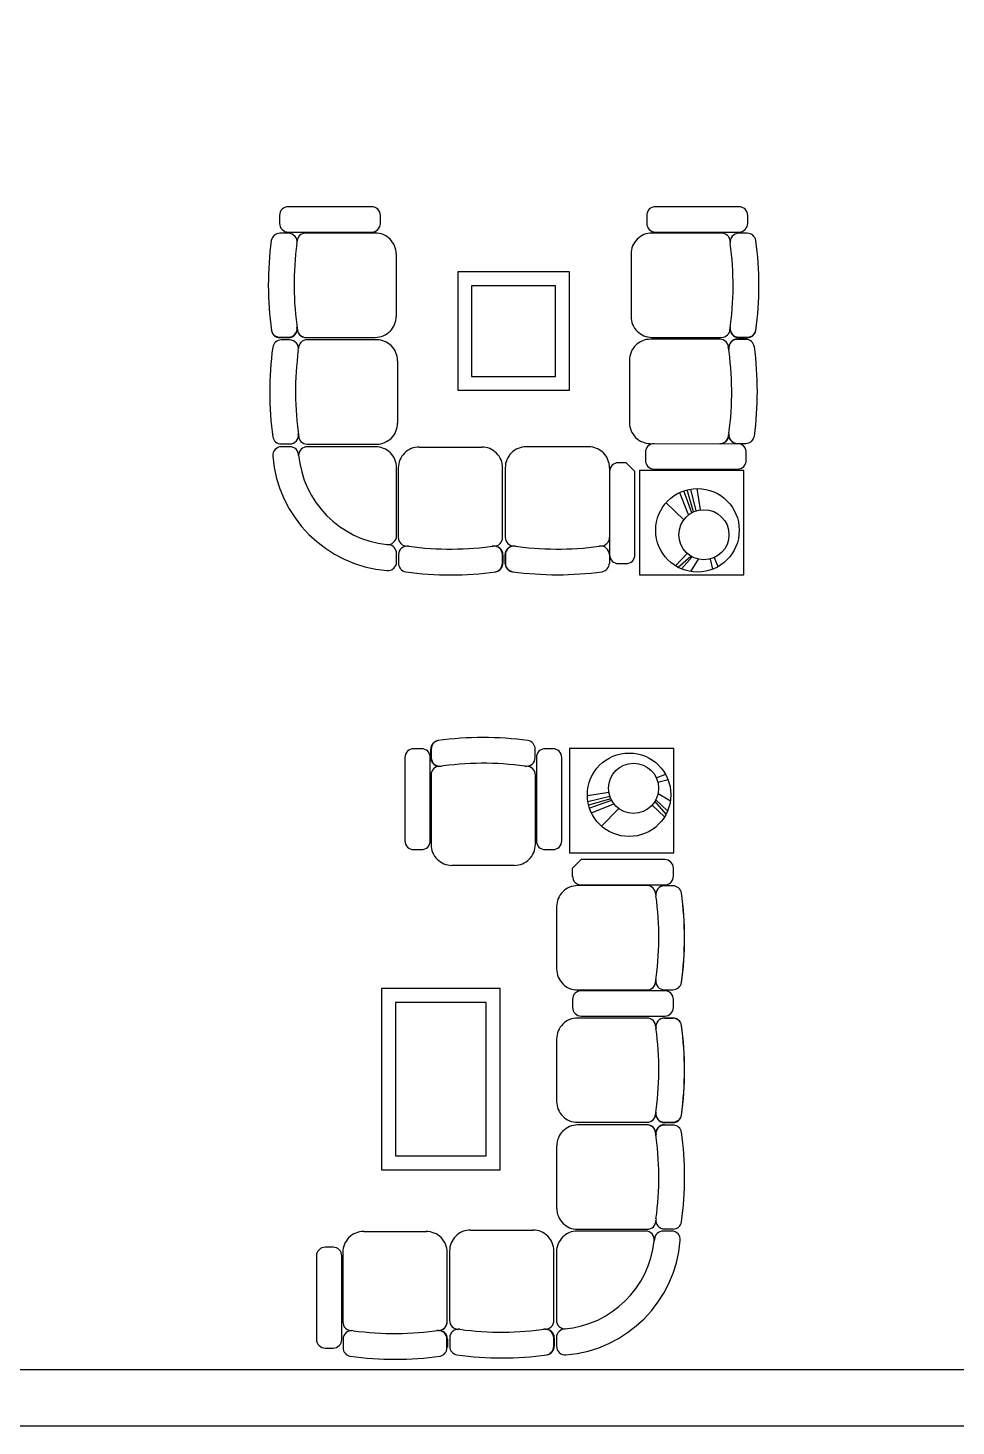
# Model space of a CAD drawing. Header units: inches. Extents: x 4.9 to 47.4, y 12.3 to 37.1.
# Drawn here: x 36.77 to 42.11, y 12.28 to 20.31 of the extents above; entities that cross this region are included whole.
import ezdxf

# ---------------------------------------------------------------- set-up
doc = ezdxf.new("R2010")
doc.units = ezdxf.units.IN
doc.header["$MEASUREMENT"] = 0
doc.layers.add('02', color=2, linetype='Continuous')
doc.layers.add('kadrbm', color=4, linetype='Continuous')

# ---------------------------------------------------------------- blocks, each defined once
blk = doc.blocks.new('kadrbm')
at = {"layer": 'kadrbm', "color": 4}
blk.add_lwpolyline([(0, 0), (0, 24.7972), (21, 24.7972), (21, 0), (0, 0)], close=True, dxfattribs=at)
blk.add_lwpolyline([(20.6631, 0.3257), (20.6631, 24.4603), (0.3369, 24.4603), (0.3369, 0.3257), (20.6631, 0.3257)], dxfattribs=at)

msp = doc.modelspace()

# ---------------------------------------------------------------- linework, layer by layer
at = {"layer": '02'}
for p, q in [((38.8905, 19.0132, -0.1), (38.8905, 18.6532, -0.1)), ((40.2405, 19.0132, -0.1), (40.2405, 18.6532, -0.1)), ((39.8069, 18.8303, -0.1), (39.3242, 18.8303, -0.1)), ((39.3242, 18.8303, -0.1), (39.3242, 18.3098, -0.1)), ((39.8069, 18.3098, -0.1), (39.8069, 18.8303, -0.1)), ((38.2713, 18.5317, -0.1), (38.2229, 18.5317, -0.1)), ((40.8597, 18.5317, -0.1), (40.9082, 18.5317, -0.1)), ((38.8984, 18.3997, -0.1), (38.8984, 18.0397, -0.1)), ((39.3242, 18.3098, -0.1), (39.8069, 18.3098, -0.1)), ((40.8522, 17.9239, -0.1), (40.9007, 17.9239, -0.1)), ((39.023, 17.9037, -0.1), (39.383, 17.9037, -0.1)), ((40.519, 17.6421, -0.1), (40.5702, 17.5128, -0.1)), ((40.5895, 17.5257, -0.1), (40.5444, 17.6524, -0.1)), ((40.5994, 17.5307, -0.1), (40.5629, 17.6579, -0.1)), ((40.5831, 17.6621, -0.1), (40.6136, 17.5363, -0.1)), ((40.6182, 17.6653, -0.1), (40.6377, 17.5421, -0.1)), ((40.4415, 17.5834, -0.1), (40.5434, 17.4851, -0.1)), ((38.904, 17.2841, -0.1), (38.904, 17.2841, -0.1)), ((39.5045, 17.2845, -0.1), (39.5045, 17.2361, -0.1)), ((39.516, 17.2845, -0.1), (39.516, 17.2361, -0.1)), ((40.1159, 17.285, -0.1), (40.1166, 17.2357, -0.1)), ((40.4961, 17.221, -0.1), (40.5632, 17.2925, -0.1)), ((40.5113, 17.2124, -0.1), (40.5849, 17.2764, -0.1)), ((40.5299, 17.2037, -0.1), (40.5926, 17.2721, -0.1)), ((40.585, 17.1882, -0.1), (40.6282, 17.2591, -0.1)), ((40.6949, 17.2602, -0.1), (40.7091, 17.2017, -0.1)), ((40.7189, 17.2686, -0.1), (40.7401, 17.2164, -0.1)), ((39.089, 16.1189, -0.1), (39.089, 16.1673, -0.1)), ((40.386, 16.0023, -0.1), (40.4382, 16.0235, -0.1)), ((40.3944, 15.9782, -0.1), (40.4529, 15.9925, -0.1)), ((39.9893, 15.9016, -0.1), (40.1125, 15.9211, -0.1)), ((40.4664, 15.8684, -0.1), (40.3955, 15.9115, -0.1)), ((39.9925, 15.8665, -0.1), (40.1183, 15.8969, -0.1)), ((40.1239, 15.8828, -0.1), (39.9967, 15.8462, -0.1)), ((40.1289, 15.8729, -0.1), (40.0022, 15.8278, -0.1)), ((40.0125, 15.8024, -0.1), (40.1418, 15.8535, -0.1)), ((40.0712, 15.7249, -0.1), (40.1695, 15.8267, -0.1)), ((40.4335, 15.7795, -0.1), (40.3621, 15.8465, -0.1)), ((40.4422, 15.7947, -0.1), (40.3781, 15.8682, -0.1)), ((40.4508, 15.8132, -0.1), (40.3825, 15.8759, -0.1)), ((39.5705, 15.4997, -0.1), (39.2105, 15.4997, -0.1)), ((39.904, 15.4338, -0.1), (39.904, 15.4831, -0.1)), ((40.4838, 15.4338, -0.1), (40.4838, 15.4831, -0.1)), ((39.4075, 14.7125, -0.1), (38.887, 14.7125, -0.1)), ((38.887, 14.7125, -0.1), (38.887, 13.8298, -0.1)), ((39.4075, 13.8298, -0.1), (39.4075, 14.7125, -0.1)), ((40.4332, 14.6222, -0.1), (40.4816, 14.6222, -0.1)), ((40.4327, 14.0217, -0.1), (40.4812, 14.0217, -0.1)), ((38.887, 13.8298, -0.1), (39.4075, 13.8298, -0.1)), ((39.8135, 13.5287, -0.1), (39.8135, 13.8887, -0.1)), ((38.7041, 13.3962, -0.1), (39.0641, 13.3962, -0.1)), ((39.3176, 13.4041, -0.1), (39.6776, 13.4041, -0.1)), ((40.4816, 13.4097, -0.1), (40.4262, 13.4097, -0.1)), ((40.4332, 13.4097, -0.1), (40.4332, 13.4097, -0.1)), ((39.1856, 12.777, -0.1), (39.1856, 12.7285, -0.1)), ((39.799, 12.7849, -0.1), (39.799, 12.7364, -0.1))]:
    msp.add_line(p, q, dxfattribs=at)
at = {"layer": '02', "elevation": -0.1}
for points in [[(38.7501, 19.1391, 0.414214), (38.8001, 19.1891), (38.8001, 19.2346, 0.414214), (38.7501, 19.2846), (38.2703, 19.2846, 0.414214), (38.2203, 19.2346), (38.2203, 19.1891, 0.414214), (38.2703, 19.1391)], [(40.3809, 19.2846, 0.414214), (40.3309, 19.2346), (40.3309, 19.1891, 0.414214), (40.3809, 19.1391), (40.8607, 19.1391, 0.414214), (40.9107, 19.1891), (40.9107, 19.2346, 0.414214), (40.8607, 19.2846)], [(38.8927, 17.2927, 0.388573), (38.8471, 17.3426), (38.8374, 17.3435, 0.445429), (38.8927, 17.3932), (38.8927, 17.7852, 0.414214), (38.7727, 17.9052), (38.3802, 17.9052, 0.414214), (38.3302, 17.8552, 0.414214), (38.2802, 17.9052), (38.231, 17.9052, 0.438393), (38.1812, 17.8512, 0.367043), (38.8386, 17.1938, 0.438394), (38.8927, 17.2436)], [(38.9409, 15.6401, 0.414214), (38.9909, 15.5901), (39.0365, 15.5901, 0.414214), (39.0865, 15.6401), (39.0865, 16.1199, 0.414214), (39.0365, 16.1699), (38.9909, 16.1699, 0.414214), (38.9409, 16.1199)], [(39.6963, 15.6401, 0.414214), (39.7463, 15.5901), (39.7919, 15.5901, 0.414214), (39.8419, 15.6401), (39.8419, 16.1199, 0.414214), (39.7919, 16.1699), (39.7463, 16.1699, 0.414214), (39.6963, 16.1199)], [(39.954, 14.7792, 0.414214), (39.904, 14.7292), (39.904, 14.6837, 0.414214), (39.954, 14.6337), (40.4338, 14.6337, 0.414214), (40.4838, 14.6837), (40.4838, 14.7292, 0.414214), (40.4338, 14.7792)], [(40.4245, 13.3983, 0.388573), (40.3747, 13.3527), (40.3738, 13.3431, 0.445429), (40.3241, 13.3983), (39.932, 13.3983, 0.414214), (39.812, 13.2783), (39.812, 12.8858, 0.414214), (39.862, 12.8358, 0.414214), (39.812, 12.7858), (39.812, 12.7367, 0.438393), (39.8661, 12.6868, 0.367043), (40.5235, 13.3442, 0.438394), (40.4737, 13.3983)], [(38.5782, 13.2557, 0.414214), (38.5282, 13.3057), (38.4827, 13.3057, 0.414214), (38.4327, 13.2557), (38.4327, 12.7759, 0.414214), (38.4827, 12.7259), (38.5282, 12.7259, 0.414214), (38.5782, 12.7759)]]:
    msp.add_lwpolyline(points, format="xyb", close=True, dxfattribs=at)
for points in [[(38.3202, 19.0738, 0.46492), (38.2709, 19.1322), (38.2225, 19.1322, 0.366075), (38.1731, 19.0905, 0.03374)], [(38.8905, 19.0132, 0.414214), (38.7705, 19.1332), (38.3709, 19.1332, 0.417056), (38.3209, 19.0827, -0.044946)], [(40.8101, 19.0827, 0.417056), (40.7601, 19.1332), (40.3605, 19.1332, 0.414214), (40.2405, 19.0132)], [(40.9579, 19.0905, 0.366075), (40.9086, 19.1322), (40.8601, 19.1322, 0.46492), (40.8108, 19.0738, -0.044946)], [(38.3209, 18.5843, 0.417056), (38.3709, 18.5338), (38.7705, 18.5338, 0.414214), (38.8905, 18.6538)], [(40.2405, 18.6538, 0.414214), (40.3605, 18.5338), (40.7601, 18.5338, 0.417056), (40.8101, 18.5843, -0.044946)], [(38.1731, 18.5765, 0.366075), (38.2225, 18.5348), (38.2709, 18.5348, 0.46492), (38.3202, 18.5932, -0.044946)], [(40.8108, 18.5932, 0.46492), (40.8601, 18.5348), (40.9086, 18.5348, 0.366075), (40.9579, 18.5765, 0.03374)], [(38.3281, 18.4603, 0.46492), (38.2788, 18.5188), (38.2304, 18.5188, 0.366075), (38.181, 18.4771, 0.03374)], [(38.7784, 18.5197), (38.3788, 18.5197, 0.417056), (38.3288, 18.4692, -0.044946)], [(40.8013, 18.4725, 0.417056), (40.7513, 18.523), (40.3517, 18.523, 0.414214), (40.2317, 18.403), (40.2317, 18.0436, 0.414214), (40.3517, 17.9236), (40.8528, 17.923)], [(40.802, 17.983, 0.46492), (40.8513, 17.9246), (40.8998, 17.9246, 0.366075), (40.9491, 17.9662, 0.067557), (40.9491, 18.4803, 0.366075), (40.8998, 18.522), (40.8513, 18.522, 0.46492), (40.802, 18.4635, -0.044946)], [(38.3288, 17.9708, 0.417056), (38.3788, 17.9204), (38.7784, 17.9204, 0.414214), (38.8984, 18.0404)], [(38.181, 17.963, 0.366075), (38.2304, 17.9213), (38.2788, 17.9213, 0.46492), (38.3281, 17.9798, -0.044946)], [(40.373, 17.923, 0.414214), (40.323, 17.873), (40.323, 17.8274, 0.414214), (40.373, 17.7774), (40.8528, 17.7774, 0.414214), (40.9028, 17.8274), (40.9028, 17.873, 0.414214), (40.8528, 17.923)], [(40.7513, 17.9236, 0.417056), (40.8013, 17.9741, -0.044946)], [(39.023, 17.9037, 0.414214), (38.903, 17.7837), (38.903, 17.3841, 0.417056), (38.9535, 17.3341, -0.044946)], [(39.4519, 17.3341, 0.417056), (39.5024, 17.3841), (39.5024, 17.7837, 0.414214), (39.3824, 17.9037)], [(40.1169, 17.7846, 0.414214), (39.9969, 17.9046), (39.6375, 17.9046, 0.414214), (39.5175, 17.7846), (39.5175, 17.385, 0.417056), (39.568, 17.335, -0.044946)], [(40.1169, 17.7846), (40.1175, 17.2835, 0.414214), (40.1675, 17.2335), (40.2131, 17.2335, 0.414214), (40.2631, 17.2835), (40.2631, 17.7633), (40.2131, 17.8133), (40.1675, 17.8133, 0.414214), (40.1175, 17.7633)], [(40.0664, 17.335, 0.417056), (40.1169, 17.385)], [(38.9625, 17.3334, 0.46492), (38.904, 17.2841)], [(38.904, 17.2911), (38.904, 17.2357, 0.366075), (38.9457, 17.1864, 0.03374)], [(39.4598, 17.1864, 0.366075), (39.5015, 17.2357), (39.5015, 17.2841, 0.46492), (39.443, 17.3334, -0.044946)], [(39.577, 17.3343, 0.46492), (39.5185, 17.285), (39.5185, 17.2366, 0.366075), (39.5602, 17.1873, 0.067557), (40.0743, 17.1873, 0.366075), (40.1159, 17.2366)], [(40.1159, 17.285, 0.46492), (40.0575, 17.3343, -0.044946)], [(39.1337, 16.217, 0.366075), (39.092, 16.1677), (39.092, 16.1193, 0.46492), (39.1505, 16.07, -0.044946)], [(39.631, 16.07, 0.46492), (39.6895, 16.1193), (39.6895, 16.1677, 0.366075), (39.6478, 16.217, 0.03374)], [(39.1416, 16.0693, 0.417056), (39.0911, 16.0193), (39.0911, 15.6197, 0.414214), (39.2111, 15.4997)], [(39.5705, 15.4997, 0.414214), (39.6905, 15.6197), (39.6905, 16.0193, 0.417056), (39.64, 16.0693, -0.044946)], [(40.4838, 15.4831, 0.414214), (40.4338, 15.5331), (39.954, 15.5331), (39.904, 15.4831)], [(39.904, 15.4375, 0.414214), (39.954, 15.3875), (40.4338, 15.3875, 0.414214), (40.4838, 15.4375)], [(40.3823, 15.3327, 0.417056), (40.3323, 15.3832), (39.9327, 15.3832, 0.414214), (39.8127, 15.2632), (39.8127, 14.9038, 0.414214), (39.9327, 14.7838), (40.3323, 14.7838, 0.417056), (40.3823, 14.8343, -0.044946)], [(40.383, 14.8432, 0.46492), (40.4323, 14.7848), (40.4807, 14.7848, 0.366075), (40.53, 14.8265, 0.067557), (40.53, 15.3405, 0.366075), (40.4807, 15.3822), (40.4323, 15.3822, 0.46492), (40.383, 15.3238, -0.044946)], [(40.3823, 14.5721, 0.417056), (40.3323, 14.6225), (39.9327, 14.6225, 0.414214), (39.8127, 14.5025), (39.8127, 14.1432, 0.414214), (39.9327, 14.0232), (40.3323, 14.0232, 0.417056), (40.3823, 14.0737, -0.044946)], [(40.383, 14.0826, 0.46492), (40.4323, 14.0241), (40.4807, 14.0241, 0.366075), (40.53, 14.0658, 0.067557), (40.53, 14.5799, 0.366075), (40.4807, 14.6216), (40.4323, 14.6216, 0.46492), (40.383, 14.5631, -0.044946)], [(40.3832, 13.9576, 0.417056), (40.3332, 14.0081), (39.9335, 14.0081, 0.414214), (39.8135, 13.8881)], [(40.5309, 13.9654, 0.366075), (40.4816, 14.0071), (40.4332, 14.0071, 0.46492), (40.3839, 13.9486, -0.044946)], [(39.8135, 13.5287, 0.414214), (39.9335, 13.4087), (40.3332, 13.4087, 0.417056), (40.3832, 13.4592, -0.044946)], [(40.3839, 13.4681, 0.46492), (40.4332, 13.4097)], [(40.4816, 13.4097, 0.366075), (40.5309, 13.4513, 0.03374)], [(38.7041, 13.3962, 0.414214), (38.5841, 13.2762), (38.5841, 12.8765, 0.417056), (38.6346, 12.8265, -0.044946)], [(39.133, 12.8265, 0.417056), (39.1835, 12.8765), (39.1835, 13.2762, 0.414214), (39.0635, 13.3962)], [(39.7464, 12.8344, 0.417056), (39.7969, 12.8844), (39.7969, 13.2841, 0.414214), (39.6769, 13.4041)], [(39.1976, 13.2841), (39.1976, 12.8844, 0.417056), (39.248, 12.8344, -0.044946)], [(38.6435, 12.8258, 0.46492), (38.5851, 12.7765), (38.5851, 12.7281, 0.366075), (38.6267, 12.6788, 0.03374)], [(39.1408, 12.6788, 0.366075), (39.1825, 12.7281), (39.1825, 12.7765, 0.46492), (39.124, 12.8258, -0.044946)], [(39.257, 12.8337, 0.46492), (39.1985, 12.7844), (39.1985, 12.736, 0.366075), (39.2402, 12.6867, 0.03374)], [(39.7543, 12.6867, 0.366075), (39.796, 12.736), (39.796, 12.7844, 0.46492), (39.7375, 12.8337, -0.044946)]]:
    msp.add_lwpolyline(points, format="xyb", dxfattribs=at)
for points in [[(39.8869, 18.2298), (39.8869, 18.9103), (39.2442, 18.9103), (39.2442, 18.2298)], [(40.8881, 17.1684), (40.8881, 17.7684), (40.2881, 17.7684), (40.2881, 17.1684)], [(40.4862, 16.1714), (39.8862, 16.1714), (39.8862, 15.5714), (40.4862, 15.5714)], [(39.4875, 14.7925), (38.807, 14.7925), (38.807, 13.7498), (39.4875, 13.7498)]]:
    msp.add_lwpolyline(points, close=True, dxfattribs=at)
at = {"layer": '02'}
for centre, radius in [((40.6221, 17.4253, -0.1), 0.24), ((40.6593, 17.3997, -0.1), 0.144), ((40.2293, 15.9054, -0.1), 0.24), ((40.2549, 15.9427, -0.1), 0.144)]:
    msp.add_circle(centre, radius, dxfattribs=at)
for centre, radius, start, end in [((40.0668, 18.8335, -0.1), 1.9111, 172.27032, 187.82613), ((40.0595, 18.8356, -0.1), 1.7555, 172.20179, 188.57188), ((39.0715, 18.8356, -0.1), 1.7555, 351.42812, 7.79821), ((39.0642, 18.8335, -0.1), 1.9111, 352.17387, 7.72968), ((38.2229, 18.5817, -0.1), 0.05, 189.6938, 270), ((38.2713, 18.5817, -0.1), 0.05, 270, 9.86021), ((38.3727, 18.5832, -0.1), 0.05, 190.70569, 270), ((40.8597, 18.5817, -0.1), 0.05, 170.13979, 270), ((40.9082, 18.5817, -0.1), 0.05, 270, 350.3062), ((38.7784, 18.3997, -0.1), 0.12, 359.99984, 90), ((39.0636, 18.2206, -0.1), 1.7555, 352.20179, 8.57188), ((40.8518, 18.4745, -0.1), 0.05, 90, 189.86021), ((40.0747, 18.22, -0.1), 1.9111, 172.27032, 187.82613), ((40.0674, 18.2221, -0.1), 1.7555, 172.20179, 188.57188), ((40.7522, 17.973, -0.1), 0.05, 270, 0.55544), ((40.8522, 17.9739, -0.1), 0.05, 170.26145, 270), ((38.8973, 17.9099, -0.1), 0.5696, 185.06078, 263.96166), ((39.2007, 19.0727, -0.1), 1.7555, 262.20179, 278.57188), ((39.4545, 17.2845, -0.1), 0.05, 0, 99.86021), ((39.566, 17.2845, -0.1), 0.05, 80.13979, 180), ((39.8199, 19.0727, -0.1), 1.7555, 261.42812, 277.79821), ((39.4545, 17.2361, -0.1), 0.05, 279.6938, 0), ((39.566, 17.2361, -0.1), 0.05, 180, 260.3062), ((39.2027, 19.08, -0.1), 1.9111, 262.27032, 277.82613), ((39.3908, 14.3234, -0.1), 1.9111, 82.27032, 97.82613), ((39.139, 16.1673, -0.1), 0.05, 99.6938, 180), ((39.139, 16.1189, -0.1), 0.05, 180, 279.86021), ((39.3928, 14.3307, -0.1), 1.7555, 82.20179, 98.57188), ((38.6446, 15.0862, -0.1), 1.7555, 351.42812, 7.79821), ((38.6372, 15.0841, -0.1), 1.9111, 352.17387, 7.72968), ((40.3314, 14.8338, -0.1), 0.05, 270, 349.29431), ((40.4332, 14.5722, -0.1), 0.05, 90, 189.73855), ((40.4816, 14.5722, -0.1), 0.05, 9.57424, 90), ((38.6446, 14.3255, -0.1), 1.7555, 351.42812, 7.79821), ((38.6372, 14.3235, -0.1), 1.9111, 352.17387, 7.72968), ((40.3314, 14.0732, -0.1), 0.05, 270, 349.29431), ((40.4327, 14.0717, -0.1), 0.05, 170.13979, 270), ((40.4812, 14.0717, -0.1), 0.05, 270, 350.3062), ((40.3314, 13.9587, -0.1), 0.05, 10.70569, 90), ((40.4327, 13.9602, -0.1), 0.05, 90, 189.86021), ((38.6446, 13.7063, -0.1), 1.7555, 352.20179, 8.57188), ((38.6372, 13.7084, -0.1), 1.9111, 352.27032, 7.82613), ((39.3176, 13.2841, -0.1), 0.12, 89.99984, 180), ((39.8074, 13.403, -0.1), 0.5696, 275.06078, 353.96166), ((39.1341, 12.8783, -0.1), 0.05, 280.70569, 0), ((38.8817, 14.5651, -0.1), 1.7555, 262.20179, 278.57188), ((39.1356, 12.777, -0.1), 0.05, 0, 99.86021), ((39.4952, 14.573, -0.1), 1.7555, 262.20179, 278.57188), ((39.749, 12.7849, -0.1), 0.05, 0, 99.86021), ((39.749, 12.7364, -0.1), 0.05, 279.6938, 0), ((38.8838, 14.5725, -0.1), 1.9111, 262.27032, 277.82613), ((39.4972, 14.5804, -0.1), 1.9111, 262.27032, 277.82613)]:
    msp.add_arc(centre, radius, start, end, dxfattribs=at)

# ---------------------------------------------------------------- block references
at = {"layer": 'kadrbm'}
msp.add_blockref('kadrbm', (26.442, 12.2779), dxfattribs=at)

doc.saveas('drawing.dxf')
